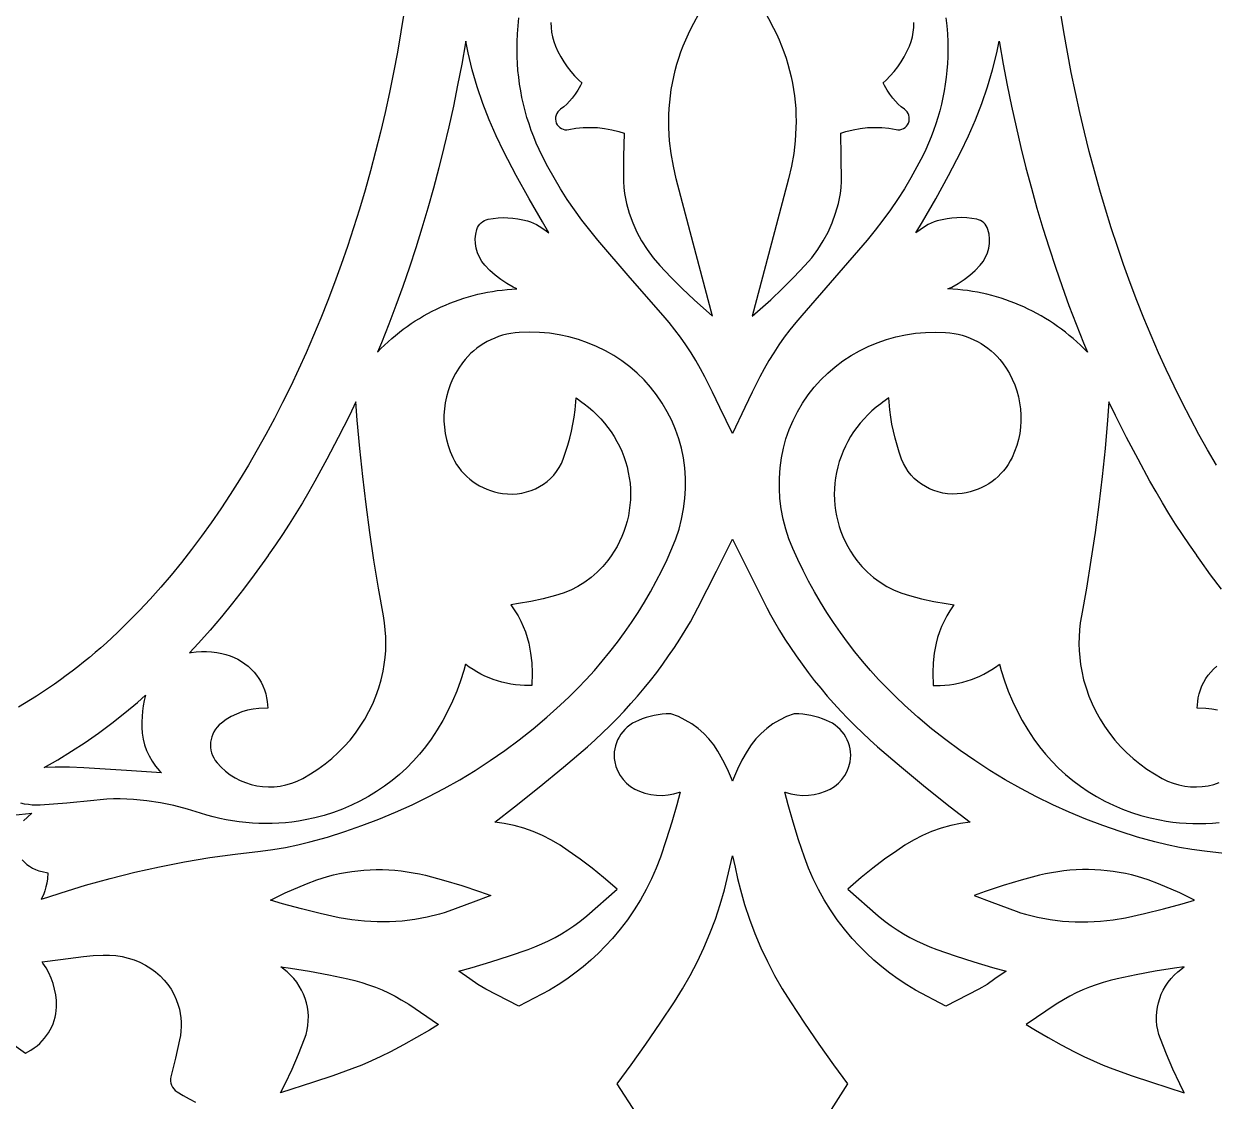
# Model space of a CAD drawing. Extents: x 2828 to 3228, y -800 to 800.
# Drawn here: x 2973.9 to 3065, y 134.5 to 216.9 of the extents above; entities that cross this region are included whole.
import ezdxf

# ---------------------------------------------------------------- set-up
doc = ezdxf.new("R2010")
doc.units = 0
doc.layers.add('LAYER_1', color=18, linetype='CONTINUOUS')

msp = doc.modelspace()

# ---------------------------------------------------------------- linework, layer by layer
at = {"layer": 'LAYER_1'}
for points in [[(3003.032, 217.851), (3002.778, 216.284), (3002.505, 214.728), (3002.21, 213.184), (3001.896, 211.651), (3001.562, 210.132), (3001.208, 208.625), (3000.835, 207.132), (3000.443, 205.653), (3000.032, 204.189), (2999.602, 202.739), (2999.154, 201.306), (2998.688, 199.888), (2998.205, 198.488), (2997.704, 197.104), (2997.185, 195.738), (2996.65, 194.39), (2996.098, 193.061), (2995.529, 191.751), (2994.944, 190.461), (2994.344, 189.191), (2993.727, 187.942), (2993.095, 186.714), (2992.448, 185.508), (2991.786, 184.323), (2991.11, 183.162), (2990.419, 182.024), (2989.713, 180.91), (2988.994, 179.82), (2988.262, 178.754), (2987.516, 177.714), (2986.756, 176.7), (2985.984, 175.712), (2985.2, 174.751), (2984.403, 173.817), (2983.594, 172.911), (2982.773, 172.034), (2981.941, 171.185), (2981.097, 170.365), (2980.242, 169.576), (2979.811, 169.192), (2979.377, 168.817), (2978.94, 168.449), (2978.501, 168.088), (2978.059, 167.736), (2977.615, 167.391), (2977.168, 167.055), (2976.719, 166.726), (2976.267, 166.406), (2975.813, 166.094), (2975.356, 165.789), (2974.897, 165.494), (2974.436, 165.206), (2973.972, 164.927), (2973.507, 164.657)], [(3014.253, 216.998), (3014.263, 216.636), (3014.303, 216.275), (3014.373, 215.914), (3014.472, 215.557), (3014.602, 215.206), (3014.788, 214.792), (3014.999, 214.391), (3015.232, 214.003), (3015.488, 213.628), (3015.767, 213.268), (3016.066, 212.924), (3016.387, 212.595), (3016.611, 212.391), (3016.503, 212.177), (3016.31, 211.844), (3016.097, 211.521), (3015.866, 211.21), (3015.672, 210.982), (3015.461, 210.768), (3015.234, 210.569), (3014.984, 210.378), (3014.874, 210.287), (3014.775, 210.172), (3014.698, 210.045), (3014.642, 209.908), (3014.61, 209.764), (3014.603, 209.616), (3014.62, 209.467), (3014.664, 209.32), (3014.731, 209.187), (3014.821, 209.071), (3014.928, 208.974), (3015.05, 208.897), (3015.184, 208.841), (3015.326, 208.809), (3015.473, 208.801), (3015.611, 208.818), (3016.164, 208.914), (3016.71, 208.969), (3017.258, 208.986), (3017.808, 208.965), (3018.363, 208.904), (3018.911, 208.805), (3019.45, 208.668), (3019.845, 208.539), (3019.808, 206.764), (3019.803, 204.836), (3019.824, 204.38), (3019.881, 203.923), (3020.035, 203.163), (3020.245, 202.418), (3020.508, 201.691), (3020.824, 200.984), (3021.191, 200.3), (3021.608, 199.641), (3022.074, 199.01), (3022.586, 198.412), (3023.432, 197.519), (3024.304, 196.652), (3025.203, 195.81), (3026.622, 194.559), (3025.139, 200.126), (3023.842, 205.056), (3023.619, 206.018), (3023.45, 206.988), (3023.336, 207.964), (3023.276, 208.947), (3023.268, 209.44), (3023.276, 209.934), (3023.299, 210.426), (3023.338, 210.918), (3023.392, 211.407), (3023.461, 211.894), (3023.546, 212.379), (3023.646, 212.861), (3023.761, 213.34), (3023.891, 213.816), (3024.037, 214.288), (3024.197, 214.756), (3024.372, 215.22), (3024.562, 215.678), (3024.766, 216.132), (3024.985, 216.581), (3025.764, 218.053)], [(3030.512, 218.053), (3031.291, 216.581), (3031.51, 216.132), (3031.714, 215.678), (3031.904, 215.22), (3032.079, 214.756), (3032.24, 214.288), (3032.385, 213.816), (3032.515, 213.34), (3032.63, 212.861), (3032.73, 212.379), (3032.815, 211.894), (3032.884, 211.407), (3032.939, 210.918), (3032.977, 210.426), (3033, 209.934), (3033.008, 209.44), (3033, 208.947), (3032.94, 207.964), (3032.826, 206.988), (3032.658, 206.018), (3032.434, 205.056), (3031.137, 200.126), (3029.654, 194.559), (3031.073, 195.81), (3031.972, 196.652), (3032.844, 197.519), (3033.69, 198.412), (3034.202, 199.01), (3034.668, 199.641), (3035.085, 200.3), (3035.452, 200.984), (3035.768, 201.691), (3036.031, 202.418), (3036.241, 203.163), (3036.395, 203.923), (3036.452, 204.38), (3036.473, 204.836), (3036.468, 206.764), (3036.431, 208.539), (3036.826, 208.668), (3037.365, 208.805), (3037.913, 208.904), (3038.469, 208.965), (3039.018, 208.986), (3039.566, 208.969), (3040.112, 208.914), (3040.665, 208.818), (3040.803, 208.801), (3040.951, 208.809), (3041.093, 208.841), (3041.226, 208.897), (3041.348, 208.974), (3041.455, 209.071), (3041.545, 209.187), (3041.612, 209.32), (3041.656, 209.467), (3041.673, 209.616), (3041.666, 209.764), (3041.634, 209.908), (3041.578, 210.045), (3041.501, 210.172), (3041.402, 210.287), (3041.292, 210.378), (3041.042, 210.569), (3040.815, 210.768), (3040.605, 210.982), (3040.41, 211.21), (3040.179, 211.521), (3039.966, 211.844), (3039.773, 212.177), (3039.665, 212.391), (3039.89, 212.595), (3040.21, 212.924), (3040.509, 213.268), (3040.788, 213.628), (3041.044, 214.003), (3041.278, 214.391), (3041.488, 214.792), (3041.674, 215.206), (3041.804, 215.557), (3041.904, 215.914), (3041.973, 216.275), (3042.013, 216.636), (3042.023, 216.998)], [(3065.166, 183.162), (3064.49, 184.323), (3063.828, 185.508), (3063.181, 186.714), (3062.549, 187.942), (3061.932, 189.191), (3061.332, 190.461), (3060.747, 191.751), (3060.178, 193.061), (3059.626, 194.39), (3059.091, 195.738), (3058.572, 197.104), (3058.071, 198.488), (3057.588, 199.888), (3057.122, 201.306), (3056.674, 202.739), (3056.244, 204.189), (3055.833, 205.653), (3055.441, 207.132), (3055.068, 208.625), (3054.714, 210.132), (3054.38, 211.651), (3054.066, 213.184), (3053.772, 214.728), (3053.498, 216.284), (3053.244, 217.851)], [(3044.478, 217.352), (3044.541, 216.744), (3044.585, 216.133), (3044.611, 215.521), (3044.618, 214.907), (3044.609, 214.383), (3044.585, 213.861), (3044.546, 213.339), (3044.491, 212.82), (3044.422, 212.302), (3044.338, 211.787), (3044.24, 211.274), (3044.126, 210.764), (3043.998, 210.257), (3043.856, 209.754), (3043.699, 209.254), (3043.528, 208.758), (3043.342, 208.267), (3043.142, 207.78), (3042.927, 207.298), (3042.699, 206.821), (3042.257, 205.964), (3041.788, 205.12), (3041.293, 204.291), (3040.772, 203.476), (3040.226, 202.676), (3039.654, 201.892), (3039.058, 201.124), (3038.437, 200.373), (3035.954, 197.482), (3033.446, 194.606), (3032.982, 194.061), (3032.535, 193.502), (3032.105, 192.931), (3031.694, 192.348), (3031.301, 191.753), (3030.927, 191.148), (3030.573, 190.531), (3030.238, 189.905), (3029.652, 188.738), (3029.094, 187.563), (3028.14, 185.586), (3028.138, 185.587), (3028.136, 185.586), (3027.182, 187.563), (3026.624, 188.738), (3026.039, 189.905), (3025.703, 190.531), (3025.349, 191.148), (3024.975, 191.753), (3024.582, 192.348), (3024.171, 192.931), (3023.741, 193.502), (3023.294, 194.061), (3022.83, 194.606), (3020.323, 197.482), (3017.84, 200.373), (3017.218, 201.124), (3016.622, 201.892), (3016.05, 202.676), (3015.504, 203.476), (3014.983, 204.291), (3014.488, 205.12), (3014.019, 205.964), (3013.577, 206.821), (3013.349, 207.298), (3013.134, 207.78), (3012.934, 208.267), (3012.749, 208.758), (3012.577, 209.254), (3012.42, 209.754), (3012.278, 210.257), (3012.15, 210.764), (3012.036, 211.274), (3011.938, 211.787), (3011.854, 212.302), (3011.785, 212.82), (3011.731, 213.339), (3011.691, 213.861), (3011.667, 214.383), (3011.658, 214.907), (3011.665, 215.521), (3011.691, 216.133), (3011.735, 216.744), (3011.798, 217.352)], [(2973.792, 152.98), (2973.967, 152.794), (2974.159, 152.625), (2974.366, 152.474), (2974.587, 152.343), (2974.819, 152.231), (2975.062, 152.139), (2975.315, 152.069), (2975.758, 151.988), (2975.727, 151.506), (2975.684, 151.197), (2975.618, 150.892), (2975.528, 150.591), (2975.417, 150.299), (2975.284, 150.016), (2975.252, 149.96), (2975.754, 150.125), (2976.78, 150.458), (2978.642, 151.025), (2980.519, 151.544), (2982.409, 152.015), (2984.311, 152.438), (2986.225, 152.812), (2988.149, 153.138), (2990.081, 153.415), (2992.019, 153.642), (2992.981, 153.762), (2993.933, 153.917), (2994.877, 154.109), (2995.814, 154.338), (2997.156, 154.715), (2998.484, 155.131), (2999.795, 155.586), (3001.09, 156.079), (3002.366, 156.61), (3003.623, 157.177), (3004.861, 157.782), (3006.078, 158.422), (3007.273, 159.099), (3008.446, 159.81), (3009.595, 160.556), (3010.721, 161.336), (3011.821, 162.15), (3012.895, 162.998), (3013.943, 163.878), (3014.963, 164.79), (3015.643, 165.435), (3016.306, 166.096), (3016.95, 166.771), (3017.575, 167.462), (3018.181, 168.166), (3018.768, 168.885), (3019.335, 169.618), (3019.882, 170.364), (3020.41, 171.123), (3020.916, 171.895), (3021.403, 172.679), (3021.868, 173.474), (3022.312, 174.282), (3022.734, 175.1), (3023.135, 175.929), (3023.514, 176.767), (3023.81, 177.51), (3024.056, 178.266), (3024.254, 179.032), (3024.401, 179.808), (3024.499, 180.591), (3024.547, 181.379), (3024.544, 182.169), (3024.491, 182.96), (3024.39, 183.706), (3024.24, 184.442), (3024.041, 185.166), (3023.793, 185.875), (3023.498, 186.568), (3023.157, 187.242), (3022.77, 187.896), (3022.338, 188.526), (3021.874, 189.116), (3021.375, 189.671), (3020.842, 190.191), (3020.277, 190.675), (3019.684, 191.121), (3019.063, 191.53), (3018.417, 191.9), (3017.748, 192.229), (3017.059, 192.517), (3016.351, 192.764), (3015.626, 192.967), (3014.887, 193.126), (3014.136, 193.24), (3013.375, 193.308), (3012.606, 193.33), (3011.831, 193.303), (3011.506, 193.273), (3011.185, 193.226), (3010.869, 193.162), (3010.558, 193.083), (3010.253, 192.987), (3009.955, 192.876), (3009.664, 192.749), (3009.381, 192.608), (3009.107, 192.452), (3008.842, 192.282), (3008.587, 192.098), (3008.343, 191.901), (3008.109, 191.691), (3007.888, 191.468), (3007.679, 191.232), (3007.483, 190.985), (3007.202, 190.58), (3006.951, 190.162), (3006.731, 189.733), (3006.542, 189.293), (3006.384, 188.844), (3006.258, 188.387), (3006.163, 187.925), (3006.099, 187.459), (3006.067, 186.989), (3006.066, 186.518), (3006.098, 186.047), (3006.162, 185.578), (3006.258, 185.112), (3006.386, 184.65), (3006.547, 184.194), (3006.741, 183.746), (3006.88, 183.475), (3007.036, 183.215), (3007.207, 182.967), (3007.394, 182.729), (3007.595, 182.505), (3007.81, 182.292), (3008.038, 182.093), (3008.278, 181.908), (3008.53, 181.737), (3008.793, 181.582), (3009.065, 181.441), (3009.348, 181.317), (3009.639, 181.209), (3009.938, 181.118), (3010.244, 181.044), (3010.556, 180.989), (3010.933, 180.95), (3011.306, 180.943), (3011.674, 180.966), (3012.036, 181.02), (3012.388, 181.103), (3012.73, 181.213), (3013.06, 181.35), (3013.376, 181.513), (3013.677, 181.7), (3013.959, 181.911), (3014.223, 182.145), (3014.465, 182.4), (3014.685, 182.676), (3014.881, 182.972), (3015.05, 183.286), (3015.193, 183.62), (3015.377, 184.142), (3015.544, 184.673), (3015.693, 185.208), (3015.822, 185.747), (3015.932, 186.29), (3016.024, 186.836), (3016.096, 187.386), (3016.183, 188.29), (3016.626, 187.966), (3016.788, 187.848), (3017.131, 187.581), (3017.46, 187.298), (3017.774, 187.002), (3018.071, 186.693), (3018.352, 186.372), (3018.616, 186.038), (3018.864, 185.693), (3019.093, 185.338), (3019.305, 184.972), (3019.498, 184.597), (3019.672, 184.214), (3019.827, 183.822), (3019.963, 183.423), (3020.079, 183.016), (3020.174, 182.604), (3020.249, 182.186), (3020.302, 181.767), (3020.334, 181.349), (3020.344, 180.931), (3020.333, 180.514), (3020.301, 180.099), (3020.249, 179.686), (3020.175, 179.277), (3020.081, 178.873), (3019.967, 178.472), (3019.833, 178.078), (3019.679, 177.689), (3019.505, 177.308), (3019.312, 176.934), (3019.099, 176.568), (3018.868, 176.211), (3018.616, 175.863), (3018.227, 175.393), (3017.799, 174.958), (3017.336, 174.559), (3016.841, 174.198), (3016.316, 173.878), (3015.765, 173.6), (3015.189, 173.365), (3014.594, 173.177), (3013.662, 172.939), (3012.725, 172.735), (3011.78, 172.562), (3011.175, 172.473), (3011.24, 172.39), (3011.501, 172.017), (3011.738, 171.631), (3011.951, 171.233), (3012.139, 170.824), (3012.303, 170.405), (3012.441, 169.976), (3012.553, 169.54), (3012.694, 168.787), (3012.78, 168.027), (3012.811, 167.263), (3012.782, 166.311), (3012.238, 166.312), (3011.886, 166.329), (3011.536, 166.362), (3011.189, 166.41), (3010.846, 166.474), (3010.507, 166.553), (3010.172, 166.648), (3009.843, 166.757), (3009.519, 166.881), (3009.202, 167.019), (3008.892, 167.171), (3008.589, 167.338), (3008.293, 167.519), (3008.007, 167.713), (3007.729, 167.921), (3007.707, 167.94), (3007.577, 167.444), (3007.328, 166.653), (3007.043, 165.873), (3006.722, 165.108), (3006.364, 164.356), (3005.972, 163.621), (3005.544, 162.902), (3005.082, 162.201), (3004.652, 161.612), (3004.193, 161.047), (3003.707, 160.506), (3003.196, 159.99), (3002.659, 159.5), (3002.099, 159.036), (3001.516, 158.6), (3000.912, 158.192), (3000.287, 157.812), (2999.644, 157.462), (2998.982, 157.142), (2998.304, 156.853), (2997.609, 156.595), (2996.901, 156.37), (2996.178, 156.178), (2995.444, 156.02), (2994.942, 155.932), (2994.439, 155.861), (2993.935, 155.806), (2993.429, 155.767), (2992.924, 155.744), (2992.418, 155.737), (2991.912, 155.747), (2991.407, 155.772), (2990.903, 155.813), (2990.401, 155.87), (2989.901, 155.944), (2989.403, 156.033), (2988.908, 156.138), (2988.417, 156.258), (2987.929, 156.395), (2987.449, 156.546), (2986.436, 156.856), (2985.413, 157.116), (2984.378, 157.327), (2983.331, 157.487), (2982.826, 157.545), (2982.319, 157.587), (2981.811, 157.614), (2981.302, 157.626), (2980.793, 157.622), (2980.285, 157.603), (2979.777, 157.568), (2979.268, 157.518), (2977.222, 157.313), (2975.166, 157.161), (2974.87, 157.152), (2974.573, 157.162), (2974.279, 157.191), (2973.987, 157.238), (2973.699, 157.303)], [(3066.195, 153.415), (3064.257, 153.642), (3063.295, 153.762), (3062.343, 153.917), (3061.399, 154.109), (3060.462, 154.338), (3059.12, 154.715), (3057.792, 155.131), (3056.481, 155.586), (3055.186, 156.079), (3053.91, 156.61), (3052.653, 157.177), (3051.415, 157.782), (3050.199, 158.422), (3049.003, 159.099), (3047.83, 159.81), (3046.681, 160.556), (3045.556, 161.336), (3044.455, 162.15), (3043.381, 162.998), (3042.334, 163.878), (3041.314, 164.79), (3040.633, 165.435), (3039.97, 166.096), (3039.326, 166.771), (3038.701, 167.462), (3038.095, 168.166), (3037.508, 168.885), (3036.941, 169.618), (3036.394, 170.364), (3035.866, 171.123), (3035.36, 171.895), (3034.874, 172.679), (3034.408, 173.474), (3033.964, 174.282), (3033.542, 175.1), (3033.141, 175.929), (3032.763, 176.767), (3032.466, 177.51), (3032.22, 178.266), (3032.023, 179.032), (3031.875, 179.808), (3031.777, 180.591), (3031.729, 181.379), (3031.732, 182.169), (3031.786, 182.96), (3031.886, 183.706), (3032.036, 184.442), (3032.236, 185.166), (3032.483, 185.875), (3032.778, 186.568), (3033.119, 187.242), (3033.506, 187.896), (3033.938, 188.526), (3034.402, 189.116), (3034.902, 189.671), (3035.435, 190.191), (3035.999, 190.675), (3036.593, 191.121), (3037.213, 191.53), (3037.859, 191.9), (3038.528, 192.229), (3039.217, 192.517), (3039.925, 192.764), (3040.65, 192.967), (3041.389, 193.126), (3042.14, 193.24), (3042.901, 193.308), (3043.67, 193.33), (3044.445, 193.303), (3044.77, 193.273), (3045.091, 193.226), (3045.407, 193.162), (3045.718, 193.083), (3046.023, 192.987), (3046.321, 192.876), (3046.612, 192.749), (3046.895, 192.608), (3047.169, 192.452), (3047.434, 192.282), (3047.689, 192.098), (3047.934, 191.901), (3048.167, 191.691), (3048.388, 191.468), (3048.597, 191.232), (3048.793, 190.985), (3049.074, 190.58), (3049.325, 190.162), (3049.545, 189.733), (3049.734, 189.293), (3049.892, 188.844), (3050.018, 188.387), (3050.114, 187.925), (3050.177, 187.459), (3050.209, 186.989), (3050.21, 186.518), (3050.178, 186.047), (3050.115, 185.578), (3050.019, 185.112), (3049.89, 184.65), (3049.729, 184.194), (3049.535, 183.746), (3049.396, 183.475), (3049.241, 183.215), (3049.069, 182.967), (3048.882, 182.729), (3048.681, 182.505), (3048.466, 182.292), (3048.238, 182.093), (3047.998, 181.908), (3047.746, 181.737), (3047.484, 181.582), (3047.211, 181.441), (3046.928, 181.317), (3046.637, 181.209), (3046.338, 181.118), (3046.032, 181.044), (3045.72, 180.989), (3045.343, 180.95), (3044.97, 180.943), (3044.602, 180.966), (3044.241, 181.02), (3043.888, 181.103), (3043.546, 181.213), (3043.216, 181.35), (3042.9, 181.513), (3042.6, 181.7), (3042.317, 181.911), (3042.053, 182.145), (3041.811, 182.4), (3041.591, 182.676), (3041.395, 182.972), (3041.226, 183.286), (3041.084, 183.62), (3040.899, 184.142), (3040.732, 184.673), (3040.583, 185.208), (3040.454, 185.747), (3040.344, 186.29), (3040.252, 186.836), (3040.18, 187.386), (3040.093, 188.29), (3039.65, 187.966), (3039.488, 187.848), (3039.145, 187.581), (3038.816, 187.298), (3038.503, 187.002), (3038.205, 186.693), (3037.924, 186.372), (3037.66, 186.038), (3037.413, 185.693), (3037.183, 185.338), (3036.972, 184.972), (3036.778, 184.597), (3036.604, 184.214), (3036.449, 183.822), (3036.313, 183.423), (3036.197, 183.016), (3036.102, 182.604), (3036.027, 182.186), (3035.974, 181.767), (3035.942, 181.349), (3035.932, 180.931), (3035.943, 180.514), (3035.975, 180.099), (3036.028, 179.686), (3036.101, 179.277), (3036.195, 178.873), (3036.309, 178.472), (3036.443, 178.078), (3036.597, 177.689), (3036.771, 177.308), (3036.964, 176.934), (3037.177, 176.568), (3037.408, 176.211), (3037.66, 175.863), (3038.049, 175.393), (3038.478, 174.958), (3038.941, 174.559), (3039.436, 174.198), (3039.96, 173.878), (3040.512, 173.6), (3041.087, 173.365), (3041.682, 173.177), (3042.614, 172.939), (3043.551, 172.735), (3044.496, 172.562), (3045.101, 172.473), (3045.036, 172.39), (3044.775, 172.017), (3044.539, 171.631), (3044.326, 171.233), (3044.137, 170.824), (3043.974, 170.405), (3043.835, 169.976), (3043.723, 169.54), (3043.582, 168.787), (3043.496, 168.027), (3043.465, 167.263), (3043.494, 166.311), (3044.038, 166.312), (3044.39, 166.329), (3044.74, 166.362), (3045.087, 166.41), (3045.43, 166.474), (3045.769, 166.553), (3046.104, 166.648), (3046.433, 166.757), (3046.757, 166.881), (3047.074, 167.019), (3047.385, 167.171), (3047.688, 167.338), (3047.983, 167.519), (3048.269, 167.713), (3048.547, 167.921), (3048.569, 167.94), (3048.7, 167.444), (3048.948, 166.653), (3049.233, 165.873), (3049.554, 165.108), (3049.912, 164.356), (3050.304, 163.621), (3050.732, 162.902), (3051.194, 162.201), (3051.624, 161.612), (3052.083, 161.047), (3052.569, 160.506), (3053.081, 159.99), (3053.617, 159.5), (3054.177, 159.036), (3054.76, 158.6), (3055.364, 158.192), (3055.989, 157.812), (3056.632, 157.462), (3057.294, 157.142), (3057.973, 156.853), (3058.667, 156.595), (3059.376, 156.37), (3060.098, 156.178), (3060.832, 156.02), (3061.334, 155.932), (3061.837, 155.861), (3062.341, 155.806), (3062.847, 155.767), (3063.353, 155.744), (3063.859, 155.737), (3064.364, 155.747), (3064.869, 155.772), (3065.373, 155.813)], [(3065.548, 173.662), (3064.727, 174.759), (3063.923, 175.88), (3063.668, 176.251), (3063.66, 176.263), (3063.109, 177.051), (3062.571, 177.847), (3062.046, 178.651), (3061.535, 179.463), (3061.036, 180.282), (3060.551, 181.109), (3060.08, 181.942), (3059.175, 183.603), (3058.296, 185.276), (3057.445, 186.962), (3056.944, 187.991), (3056.84, 186.582), (3056.648, 184.434), (3056.425, 182.289), (3056.171, 180.147), (3055.885, 178.009), (3055.568, 175.875), (3055.22, 173.745), (3054.84, 171.623), (3054.755, 171.093), (3054.695, 170.563), (3054.66, 170.033), (3054.65, 169.501), (3054.666, 168.97), (3054.707, 168.44), (3054.773, 167.911), (3054.865, 167.386), (3055.011, 166.743), (3055.194, 166.113), (3055.411, 165.497), (3055.662, 164.894), (3055.946, 164.307), (3056.263, 163.736), (3056.61, 163.183), (3056.989, 162.648), (3057.397, 162.134), (3057.833, 161.641), (3058.298, 161.171), (3058.79, 160.723), (3059.308, 160.301), (3059.851, 159.904), (3060.419, 159.535), (3061.009, 159.194), (3061.429, 158.99), (3061.859, 158.825), (3062.298, 158.7), (3062.742, 158.613), (3063.19, 158.564), (3063.639, 158.552), (3064.085, 158.578), (3064.527, 158.64), (3064.961, 158.739), (3065.386, 158.872)], [(3065.249, 164.406), (3064.81, 164.497), (3064.362, 164.553), (3063.69, 164.581), (3063.737, 165.073), (3063.775, 165.362), (3063.847, 165.677), (3063.943, 165.981), (3064.06, 166.274), (3064.2, 166.557), (3064.36, 166.828), (3064.539, 167.086), (3064.738, 167.33), (3064.954, 167.559), (3065.187, 167.772)], [(2973.092, 156.393), (2974.528, 156.534), (2973.903, 155.963)], [(3020.774, 133.583), (3019.326, 135.837), (3020.394, 137.294), (3021.519, 138.879), (3022.619, 140.48), (3023.695, 142.097), (3024.325, 143.104), (3024.914, 144.133), (3025.46, 145.182), (3025.962, 146.25), (3026.421, 147.336), (3026.835, 148.438), (3027.204, 149.556), (3027.528, 150.687), (3027.743, 151.546), (3027.933, 152.407), (3028.136, 153.281), (3028.138, 153.277), (3028.14, 153.281), (3028.343, 152.407), (3028.533, 151.546), (3028.748, 150.687), (3029.072, 149.556), (3029.441, 148.438), (3029.855, 147.336), (3030.314, 146.25), (3030.817, 145.182), (3031.362, 144.133), (3031.951, 143.104), (3032.581, 142.097), (3033.657, 140.48), (3034.757, 138.879), (3035.882, 137.294), (3036.95, 135.837), (3035.502, 133.583)], [(2973.154, 138.829), (2974.064, 138.174), (2974.451, 138.407), (2974.725, 138.587), (2974.94, 138.755), (2975.14, 138.933), (2975.327, 139.122), (2975.501, 139.32), (2975.661, 139.528), (2975.807, 139.744), (2975.938, 139.968), (2976.055, 140.199), (2976.157, 140.436), (2976.243, 140.68), (2976.314, 140.928), (2976.369, 141.181), (2976.407, 141.437), (2976.428, 141.697), (2976.433, 141.958), (2976.42, 142.222), (2976.368, 142.657), (2976.283, 143.086), (2976.166, 143.507), (2976.017, 143.919), (2975.837, 144.318), (2975.628, 144.705), (2975.389, 145.077), (2975.329, 145.157), (2976.735, 145.355), (2978.478, 145.571), (2979.241, 145.644), (2980.002, 145.686), (2980.49, 145.685), (2980.971, 145.646), (2981.446, 145.571), (2981.912, 145.459), (2982.367, 145.312), (2982.809, 145.131), (2983.235, 144.915), (2983.642, 144.665), (2984.01, 144.396), (2984.351, 144.1), (2984.663, 143.779), (2984.944, 143.435), (2985.194, 143.069), (2985.41, 142.684), (2985.592, 142.282), (2985.739, 141.863), (2985.825, 141.539), (2985.89, 141.211), (2985.935, 140.879), (2985.958, 140.546), (2985.96, 140.213), (2985.941, 139.879), (2985.9, 139.547), (2985.838, 139.214), (2985.517, 137.796), (2985.177, 136.37), (2985.152, 136.214), (2985.152, 136.049), (2985.178, 135.888), (2985.228, 135.733), (2985.302, 135.588), (2985.398, 135.455), (2985.515, 135.336), (2985.646, 135.238), (2986.109, 134.956), (2986.575, 134.692), (2987.051, 134.444)]]:
    msp.add_lwpolyline(points, dxfattribs=at)
for points in [[(3007.73, 215.586), (3007.709, 215.452), (3007.423, 213.827), (3007.115, 212.213), (3006.787, 210.612), (3006.437, 209.023), (3006.067, 207.447), (3005.677, 205.885), (3005.266, 204.337), (3004.836, 202.803), (3004.386, 201.283), (3003.916, 199.78), (3003.427, 198.292), (3002.919, 196.82), (3002.392, 195.366), (3001.846, 193.928), (3001.282, 192.508), (3000.981, 191.792), (3001.246, 192.064), (3001.517, 192.328), (3001.793, 192.586), (3002.075, 192.836), (3002.362, 193.079), (3002.655, 193.315), (3002.953, 193.543), (3003.256, 193.763), (3003.563, 193.976), (3003.876, 194.182), (3004.193, 194.38), (3004.515, 194.57), (3004.84, 194.752), (3005.17, 194.926), (3005.504, 195.093), (3005.842, 195.251), (3006.184, 195.401), (3006.529, 195.544), (3006.878, 195.677), (3007.229, 195.803), (3007.584, 195.92), (3007.942, 196.029), (3008.303, 196.129), (3008.666, 196.221), (3009.032, 196.304), (3009.4, 196.378), (3009.771, 196.444), (3010.143, 196.501), (3010.518, 196.548), (3010.894, 196.587), (3011.272, 196.617), (3011.651, 196.638), (3011.358, 196.773), (3010.876, 197.041), (3010.417, 197.343), (3009.983, 197.678), (3009.575, 198.045), (3009.195, 198.444), (3008.967, 198.739), (3008.779, 199.057), (3008.634, 199.392), (3008.533, 199.741), (3008.478, 200.098), (3008.468, 200.461), (3008.506, 200.825), (3008.592, 201.187), (3008.646, 201.328), (3008.72, 201.46), (3008.81, 201.58), (3008.915, 201.686), (3009.033, 201.778), (3009.164, 201.855), (3009.305, 201.914), (3009.451, 201.955), (3009.83, 202.021), (3010.207, 202.064), (3010.587, 202.083), (3010.966, 202.079), (3011.344, 202.052), (3011.72, 202.001), (3012.093, 201.928), (3012.461, 201.831), (3012.697, 201.752), (3012.927, 201.658), (3013.15, 201.548), (3013.362, 201.424), (3013.776, 201.154), (3014.1, 200.926), (3013.598, 201.757), (3012.579, 203.525), (3011.598, 205.311), (3010.654, 207.117), (3010.065, 208.332), (3009.528, 209.569), (3009.044, 210.825), (3008.613, 212.097), (3008.236, 213.384), (3007.914, 214.686)], [(3048.546, 215.586), (3048.567, 215.452), (3048.853, 213.827), (3049.161, 212.213), (3049.489, 210.612), (3049.839, 209.023), (3050.209, 207.447), (3050.599, 205.885), (3051.01, 204.337), (3051.44, 202.803), (3051.891, 201.283), (3052.36, 199.78), (3052.849, 198.292), (3053.357, 196.82), (3053.884, 195.366), (3054.43, 193.928), (3054.994, 192.508), (3055.295, 191.792), (3055.03, 192.064), (3054.76, 192.328), (3054.483, 192.586), (3054.201, 192.836), (3053.914, 193.079), (3053.621, 193.315), (3053.323, 193.543), (3053.021, 193.763), (3052.713, 193.976), (3052.4, 194.182), (3052.083, 194.38), (3051.762, 194.57), (3051.436, 194.752), (3051.106, 194.926), (3050.772, 195.093), (3050.434, 195.251), (3050.092, 195.401), (3049.747, 195.544), (3049.399, 195.677), (3049.047, 195.803), (3048.692, 195.92), (3048.334, 196.029), (3047.973, 196.129), (3047.61, 196.221), (3047.244, 196.304), (3046.876, 196.378), (3046.505, 196.444), (3046.133, 196.501), (3045.758, 196.548), (3045.382, 196.587), (3045.004, 196.617), (3044.625, 196.638), (3044.918, 196.773), (3045.4, 197.041), (3045.859, 197.343), (3046.293, 197.678), (3046.701, 198.045), (3047.081, 198.444), (3047.31, 198.739), (3047.498, 199.057), (3047.642, 199.392), (3047.743, 199.741), (3047.798, 200.098), (3047.808, 200.461), (3047.77, 200.825), (3047.685, 201.187), (3047.63, 201.328), (3047.557, 201.46), (3047.467, 201.58), (3047.361, 201.686), (3047.243, 201.778), (3047.112, 201.855), (3046.971, 201.914), (3046.825, 201.955), (3046.446, 202.021), (3046.069, 202.064), (3045.69, 202.083), (3045.31, 202.079), (3044.932, 202.052), (3044.556, 202.001), (3044.184, 201.928), (3043.815, 201.831), (3043.579, 201.752), (3043.349, 201.658), (3043.126, 201.548), (3042.914, 201.424), (3042.5, 201.154), (3042.176, 200.926), (3042.678, 201.757), (3043.697, 203.525), (3044.678, 205.311), (3045.623, 207.117), (3046.211, 208.332), (3046.748, 209.569), (3047.232, 210.825), (3047.663, 212.097), (3048.04, 213.384), (3048.362, 214.686)], [(2992.608, 176.251), (2992.353, 175.88), (2991.549, 174.759), (2990.728, 173.662), (2989.891, 172.592), (2989.038, 171.547), (2988.17, 170.529), (2987.285, 169.538), (2986.602, 168.808), (2986.73, 168.83), (2987.119, 168.873), (2987.51, 168.893), (2987.901, 168.892), (2988.291, 168.868), (2988.68, 168.822), (2989.068, 168.754), (2989.391, 168.675), (2989.705, 168.574), (2990.008, 168.452), (2990.299, 168.31), (2990.577, 168.149), (2990.84, 167.969), (2991.089, 167.772), (2991.322, 167.559), (2991.538, 167.33), (2991.737, 167.086), (2991.916, 166.828), (2992.076, 166.557), (2992.216, 166.274), (2992.334, 165.981), (2992.429, 165.677), (2992.501, 165.362), (2992.539, 165.073), (2992.587, 164.581), (2991.914, 164.553), (2991.466, 164.497), (2991.027, 164.406), (2990.598, 164.278), (2990.183, 164.117), (2989.783, 163.922), (2989.402, 163.694), (2989.04, 163.434), (2988.868, 163.284), (2988.715, 163.123), (2988.582, 162.95), (2988.469, 162.768), (2988.376, 162.579), (2988.303, 162.383), (2988.25, 162.182), (2988.217, 161.978), (2988.205, 161.772), (2988.213, 161.565), (2988.242, 161.359), (2988.292, 161.156), (2988.362, 160.956), (2988.454, 160.762), (2988.568, 160.574), (2988.704, 160.394), (2989.012, 160.057), (2989.347, 159.753), (2989.704, 159.482), (2990.083, 159.245), (2990.479, 159.041), (2990.89, 158.872), (2991.315, 158.739), (2991.749, 158.64), (2992.191, 158.578), (2992.637, 158.552), (2993.086, 158.564), (2993.534, 158.613), (2993.978, 158.7), (2994.417, 158.825), (2994.847, 158.99), (2995.268, 159.194), (2995.857, 159.535), (2996.425, 159.904), (2996.968, 160.301), (2997.486, 160.723), (2997.978, 161.171), (2998.443, 161.641), (2998.88, 162.134), (2999.288, 162.648), (2999.666, 163.183), (3000.014, 163.736), (3000.33, 164.307), (3000.614, 164.894), (3000.865, 165.497), (3001.082, 166.113), (3001.265, 166.743), (3001.411, 167.386), (3001.503, 167.911), (3001.569, 168.44), (3001.61, 168.97), (3001.626, 169.501), (3001.616, 170.033), (3001.582, 170.563), (3001.522, 171.093), (3001.436, 171.623), (3001.057, 173.745), (3000.708, 175.875), (3000.391, 178.009), (3000.105, 180.147), (2999.851, 182.289), (2999.628, 184.434), (2999.436, 186.582), (2999.332, 187.991), (2998.832, 186.962), (2997.98, 185.276), (2997.101, 183.603), (2996.196, 181.942), (2995.725, 181.109), (2995.24, 180.282), (2994.742, 179.463), (2994.23, 178.651), (2993.705, 177.847), (2993.167, 177.051), (2992.617, 176.263)], [(3028.138, 177.504), (3028.14, 177.505), (3029.359, 175.052), (3030.774, 172.244), (3031.056, 171.703), (3031.355, 171.169), (3031.751, 170.505), (3032.16, 169.848), (3032.582, 169.2), (3033.018, 168.561), (3033.467, 167.931), (3033.929, 167.309), (3034.404, 166.696), (3034.892, 166.093), (3035.392, 165.499), (3035.905, 164.915), (3036.431, 164.341), (3036.968, 163.776), (3037.518, 163.222), (3038.079, 162.678), (3038.652, 162.145), (3039.237, 161.623), (3041.062, 160.055), (3042.917, 158.52), (3044.803, 157.019), (3046.322, 155.856), (3045.593, 155.75), (3044.838, 155.589), (3044.097, 155.381), (3043.374, 155.126), (3042.67, 154.826), (3041.988, 154.48), (3041.33, 154.091), (3040.705, 153.661), (3039.777, 153.012), (3038.872, 152.332), (3037.991, 151.622), (3036.965, 150.737), (3039.289, 148.687), (3039.817, 148.258), (3040.272, 147.925), (3040.739, 147.61), (3041.218, 147.313), (3041.708, 147.034), (3042.21, 146.774), (3042.722, 146.533), (3043.245, 146.311), (3043.776, 146.109), (3045.188, 145.62), (3046.61, 145.163), (3048.043, 144.737), (3049.074, 144.455), (3048.222, 143.856), (3047.621, 143.445), (3047.002, 143.071), (3044.471, 141.775), (3042.146, 142.995), (3041.475, 143.405), (3040.819, 143.842), (3040.183, 144.304), (3039.566, 144.789), (3038.967, 145.301), (3038.391, 145.834), (3037.837, 146.389), (3037.308, 146.965), (3036.717, 147.666), (3036.163, 148.391), (3035.646, 149.14), (3035.167, 149.91), (3034.726, 150.701), (3034.325, 151.511), (3033.964, 152.339), (3033.643, 153.185), (3033.196, 154.507), (3032.779, 155.839), (3032.393, 157.18), (3032.138, 158.149), (3032.181, 158.132), (3032.613, 158.01), (3033.054, 157.932), (3033.5, 157.899), (3033.947, 157.91), (3034.391, 157.966), (3034.829, 158.067), (3035.259, 158.213), (3035.616, 158.381), (3035.945, 158.589), (3036.242, 158.833), (3036.505, 159.11), (3036.729, 159.417), (3036.913, 159.749), (3037.052, 160.103), (3037.144, 160.473), (3037.177, 160.725), (3037.187, 160.973), (3037.176, 161.218), (3037.142, 161.46), (3037.089, 161.696), (3037.015, 161.926), (3036.921, 162.149), (3036.81, 162.363), (3036.68, 162.568), (3036.532, 162.762), (3036.369, 162.944), (3036.189, 163.113), (3035.994, 163.269), (3035.784, 163.409), (3035.56, 163.533), (3035.327, 163.638), (3035.038, 163.753), (3034.743, 163.854), (3034.443, 163.94), (3034.137, 164.011), (3033.524, 164.107), (3033.21, 164.133), (3032.861, 164.144), (3032.275, 163.921), (3031.744, 163.663), (3031.241, 163.362), (3030.77, 163.019), (3030.333, 162.638), (3029.933, 162.22), (3029.572, 161.766), (3029.256, 161.284), (3028.864, 160.603), (3028.515, 159.901), (3028.21, 159.181), (3028.14, 158.985), (3028.138, 158.987), (3028.136, 158.985), (3028.066, 159.181), (3027.761, 159.901), (3027.412, 160.603), (3027.02, 161.284), (3026.704, 161.766), (3026.344, 162.22), (3025.943, 162.638), (3025.506, 163.019), (3025.035, 163.362), (3024.532, 163.663), (3024.001, 163.921), (3023.415, 164.144), (3023.066, 164.133), (3022.752, 164.107), (3022.139, 164.011), (3021.833, 163.94), (3021.533, 163.854), (3021.238, 163.753), (3020.949, 163.638), (3020.716, 163.533), (3020.492, 163.409), (3020.283, 163.269), (3020.087, 163.113), (3019.908, 162.944), (3019.744, 162.762), (3019.596, 162.568), (3019.467, 162.363), (3019.355, 162.149), (3019.261, 161.926), (3019.188, 161.696), (3019.134, 161.46), (3019.101, 161.218), (3019.089, 160.973), (3019.099, 160.725), (3019.132, 160.473), (3019.224, 160.103), (3019.364, 159.749), (3019.547, 159.417), (3019.771, 159.11), (3020.034, 158.833), (3020.331, 158.589), (3020.66, 158.381), (3021.018, 158.213), (3021.447, 158.067), (3021.885, 157.966), (3022.33, 157.91), (3022.776, 157.899), (3023.222, 157.932), (3023.663, 158.01), (3024.095, 158.132), (3024.138, 158.149), (3023.883, 157.18), (3023.497, 155.839), (3023.08, 154.507), (3022.633, 153.185), (3022.312, 152.339), (3021.951, 151.511), (3021.55, 150.701), (3021.11, 149.91), (3020.63, 149.14), (3020.113, 148.391), (3019.559, 147.666), (3018.968, 146.965), (3018.439, 146.389), (3017.885, 145.834), (3017.309, 145.301), (3016.71, 144.789), (3016.093, 144.304), (3015.457, 143.842), (3014.802, 143.405), (3014.13, 142.995), (3011.805, 141.775), (3009.274, 143.071), (3008.655, 143.445), (3008.054, 143.856), (3007.202, 144.455), (3008.233, 144.737), (3009.666, 145.163), (3011.089, 145.62), (3012.5, 146.109), (3013.031, 146.311), (3013.554, 146.533), (3014.066, 146.774), (3014.568, 147.034), (3015.059, 147.313), (3015.537, 147.61), (3016.004, 147.925), (3016.459, 148.258), (3016.987, 148.687), (3019.311, 150.737), (3018.285, 151.622), (3017.404, 152.332), (3016.499, 153.012), (3015.571, 153.661), (3014.946, 154.091), (3014.288, 154.48), (3013.606, 154.826), (3012.903, 155.126), (3012.179, 155.381), (3011.438, 155.589), (3010.683, 155.75), (3009.955, 155.856), (3011.473, 157.019), (3013.359, 158.52), (3015.214, 160.055), (3017.039, 161.623), (3017.624, 162.145), (3018.197, 162.678), (3018.759, 163.222), (3019.308, 163.776), (3019.846, 164.341), (3020.371, 164.915), (3020.884, 165.499), (3021.384, 166.093), (3021.872, 166.696), (3022.347, 167.309), (3022.809, 167.931), (3023.258, 168.561), (3023.694, 169.2), (3024.117, 169.848), (3024.525, 170.505), (3024.921, 171.169), (3025.22, 171.703), (3025.502, 172.244), (3026.917, 175.052), (3028.136, 177.505)], [(2975.473, 160.027), (2976.517, 160.623), (2977.574, 161.27), (2978.615, 161.952), (2979.64, 162.668), (2980.651, 163.418), (2981.645, 164.2), (2982.624, 165.014), (2983.239, 165.558), (2983.141, 165.158), (2983.064, 164.752), (2983.007, 164.343), (2982.969, 163.931), (2982.95, 163.518), (2982.951, 163.102), (2982.983, 162.649), (2983.056, 162.2), (2983.169, 161.761), (2983.32, 161.333), (2983.509, 160.919), (2983.734, 160.522), (2983.995, 160.143), (2984.292, 159.784), (2984.465, 159.612), (2981.777, 159.814), (2978.521, 160.009), (2977.419, 160.048), (2976.317, 160.052)], [(2993.719, 149.608), (2992.785, 149.893), (2993.919, 150.434), (2995.54, 151.144), (2996.336, 151.447), (2997.152, 151.699), (2997.611, 151.816), (2998.074, 151.918), (2998.54, 152.006), (2999.008, 152.079), (2999.477, 152.137), (2999.949, 152.18), (3000.421, 152.208), (3000.893, 152.221), (3001.366, 152.219), (3001.839, 152.203), (3002.311, 152.171), (3002.782, 152.124), (3003.252, 152.063), (3003.72, 151.986), (3004.185, 151.895), (3004.649, 151.788), (3006.043, 151.421), (3007.425, 151.011), (3008.791, 150.558), (3009.644, 150.245), (3008.294, 149.727), (3006.442, 149.034), (3006.086, 148.911), (3005.727, 148.804), (3004.785, 148.575), (3003.833, 148.402), (3002.874, 148.286), (3001.911, 148.225), (3000.945, 148.22), (2999.979, 148.271), (2999.017, 148.379), (2998.06, 148.543), (2996.603, 148.858), (2995.156, 149.213)], [(3062.557, 149.608), (3063.491, 149.893), (3062.357, 150.434), (3060.737, 151.144), (3059.94, 151.447), (3059.124, 151.699), (3058.665, 151.816), (3058.202, 151.918), (3057.736, 152.006), (3057.268, 152.079), (3056.799, 152.137), (3056.328, 152.18), (3055.856, 152.208), (3055.383, 152.221), (3054.91, 152.219), (3054.437, 152.203), (3053.965, 152.171), (3053.494, 152.124), (3053.024, 152.063), (3052.556, 151.986), (3052.091, 151.895), (3051.628, 151.788), (3050.233, 151.421), (3048.851, 151.011), (3047.485, 150.558), (3046.632, 150.245), (3047.982, 149.727), (3049.834, 149.034), (3050.19, 148.911), (3050.55, 148.804), (3051.491, 148.575), (3052.443, 148.402), (3053.402, 148.286), (3054.366, 148.225), (3055.331, 148.22), (3056.297, 148.271), (3057.259, 148.379), (3058.216, 148.543), (3059.673, 148.858), (3061.121, 149.213)], [(2995.45, 142.37), (2995.324, 142.695), (2995.174, 143.011), (2994.999, 143.317), (2994.8, 143.611), (2994.577, 143.892), (2994.331, 144.158), (2994.062, 144.408), (2993.586, 144.79), (2994.316, 144.688), (2995.786, 144.448), (2997.249, 144.176), (2998.705, 143.871), (2999.246, 143.74), (2999.779, 143.59), (3000.305, 143.419), (3000.823, 143.228), (3001.333, 143.018), (3001.834, 142.788), (3002.325, 142.54), (3002.805, 142.273), (3003.371, 141.921), (3005.655, 140.38), (3004.95, 139.946), (3003.969, 139.371), (3002.975, 138.816), (3001.969, 138.282), (3001.248, 137.922), (3000.516, 137.585), (2999.774, 137.268), (2999.021, 136.974), (2997.561, 136.449), (2996.084, 135.962), (2993.574, 135.145), (2993.918, 135.836), (2994.443, 136.97), (2994.937, 138.117), (2995.399, 139.279), (2995.513, 139.618), (2995.6, 139.964), (2995.659, 140.312), (2995.691, 140.661), (2995.696, 141.009), (2995.674, 141.356), (2995.625, 141.699), (2995.55, 142.038)], [(3060.826, 142.37), (3060.952, 142.695), (3061.102, 143.011), (3061.277, 143.317), (3061.476, 143.611), (3061.699, 143.892), (3061.945, 144.158), (3062.214, 144.408), (3062.69, 144.79), (3061.96, 144.688), (3060.491, 144.448), (3059.027, 144.176), (3057.571, 143.871), (3057.031, 143.74), (3056.497, 143.59), (3055.971, 143.419), (3055.453, 143.228), (3054.943, 143.018), (3054.442, 142.788), (3053.951, 142.54), (3053.471, 142.273), (3052.905, 141.921), (3050.621, 140.38), (3051.326, 139.946), (3052.307, 139.371), (3053.301, 138.816), (3054.307, 138.282), (3055.028, 137.922), (3055.76, 137.585), (3056.502, 137.268), (3057.255, 136.974), (3058.715, 136.449), (3060.192, 135.962), (3062.702, 135.145), (3062.358, 135.836), (3061.833, 136.97), (3061.339, 138.117), (3060.877, 139.279), (3060.763, 139.618), (3060.676, 139.964), (3060.617, 140.312), (3060.585, 140.661), (3060.58, 141.009), (3060.603, 141.356), (3060.651, 141.699), (3060.726, 142.038)]]:
    msp.add_lwpolyline(points, close=True, dxfattribs=at)

doc.saveas('drawing.dxf')
